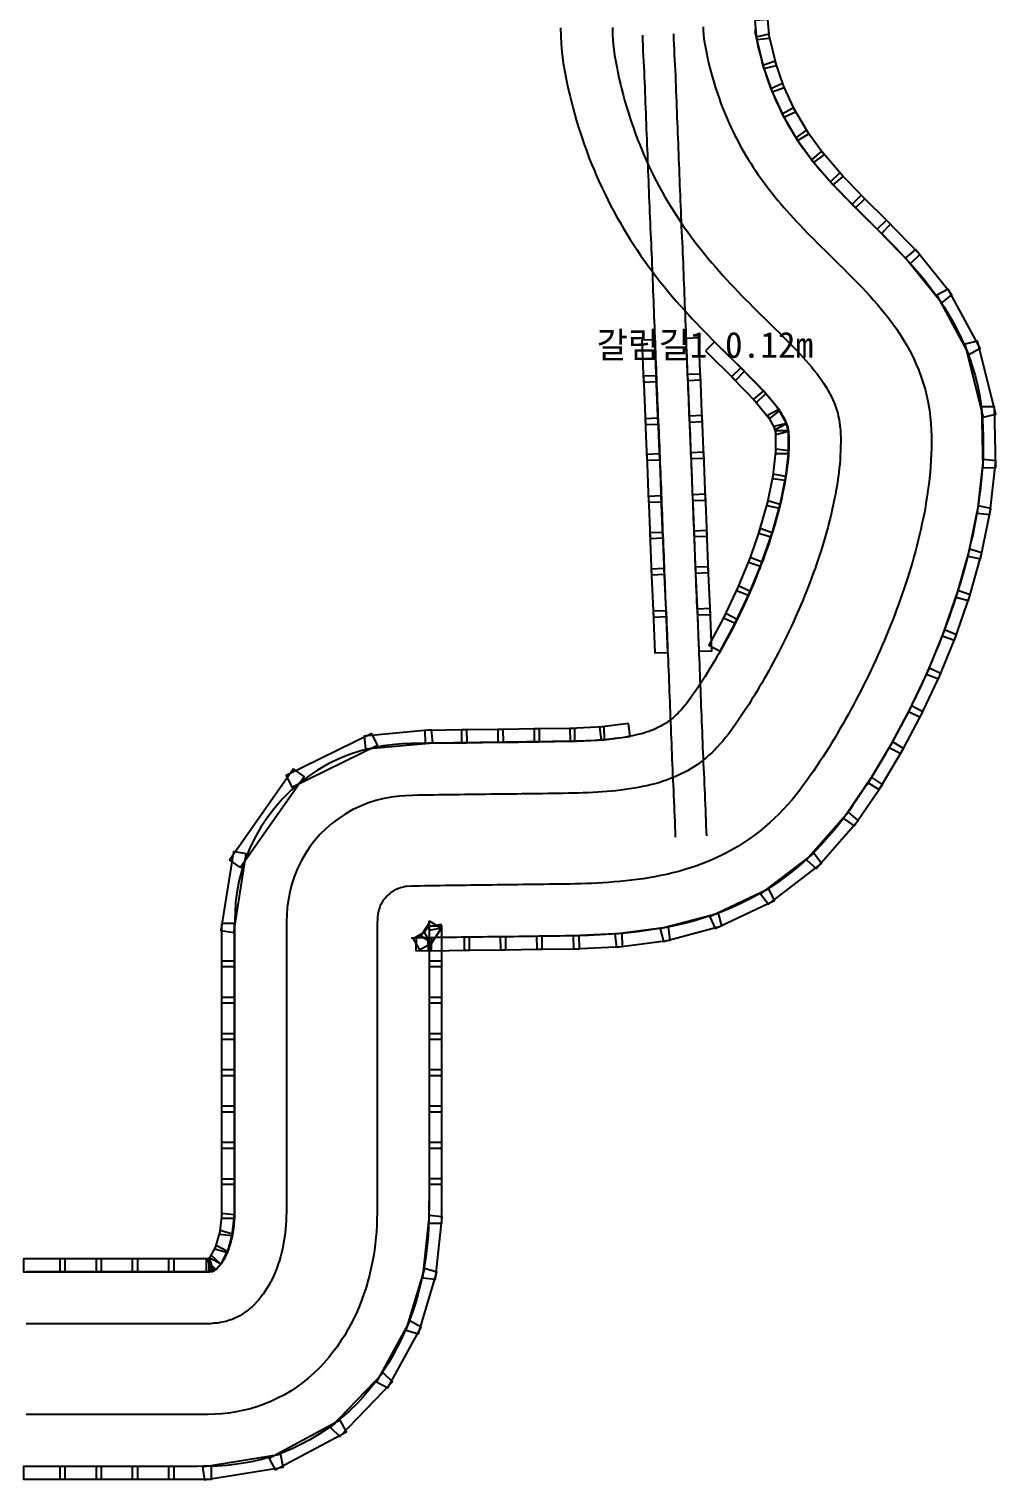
# Model space of a CAD drawing. Header units: metres. Extents: x 0 to 11.6, y 0 to 14.5.
# Drawn here: x 5.18 to 8.91, y 2.94 to 8.53 of the extents above; entities that cross this region are included whole.
import ezdxf

# ---------------------------------------------------------------- set-up
doc = ezdxf.new("R2010")
doc.units = ezdxf.units.M
for name, color, linetype in [('FORKS', 4, 'Continuous'), ('GRASS', 3, 'Continuous'), ('TRACK', 7, 'Continuous'), ('WALLS', 8, 'Continuous')]:
    doc.layers.add(name, color=color, linetype=linetype)

msp = doc.modelspace()

# ---------------------------------------------------------------- linework, layer by layer
at = {"layer": 'FORKS'}
for points in [[(7.543, 8.5081), (7.5438, 8.4881), (7.5446, 8.468), (7.5454, 8.4479), (7.5462, 8.4278), (7.547, 8.4071), (7.5482, 8.3865), (7.5494, 8.3667), (7.5504, 8.3472), (7.5512, 8.3274), (7.552, 8.3073), (7.5528, 8.2872), (7.5536, 8.2671), (7.5544, 8.2471), (7.5552, 8.227), (7.5559, 8.2069), (7.5567, 8.1868), (7.5575, 8.1667), (7.5583, 8.1466), (7.5591, 8.1266), (7.5599, 8.1065), (7.5607, 8.0863), (7.5615, 8.0663), (7.5623, 8.0462), (7.5631, 8.0261), (7.5639, 8.006), (7.5646, 7.986), (7.5654, 7.9659), (7.5662, 7.9458), (7.567, 7.9257), (7.5678, 7.9056), (7.5686, 7.8855), (7.5694, 7.8654), (7.5702, 7.8454), (7.571, 7.8253), (7.5718, 7.8052), (7.5726, 7.7851), (7.5734, 7.7649), (7.5743, 7.7442), (7.5755, 7.7237), (7.5766, 7.704), (7.5775, 7.6845), (7.5783, 7.6646), (7.5791, 7.6445), (7.5799, 7.6245), (7.5807, 7.6044), (7.5815, 7.5843), (7.5823, 7.5642), (7.5831, 7.5441), (7.5839, 7.524), (7.5847, 7.5039), (7.5854, 7.4839), (7.5862, 7.4638), (7.587, 7.4437), (7.5878, 7.4236), (7.5886, 7.4035), (7.5894, 7.3834), (7.5902, 7.3633), (7.591, 7.3433), (7.5918, 7.3232), (7.5926, 7.3031), (7.5934, 7.283), (7.5942, 7.2629), (7.5949, 7.2428), (7.5957, 7.2227), (7.5965, 7.2026), (7.5973, 7.1826), (7.5981, 7.1625), (7.5989, 7.1424), (7.5997, 7.1223), (7.6005, 7.1022), (7.6013, 7.0821), (7.6021, 7.062), (7.6029, 7.0415), (7.6041, 7.0208), (7.6052, 7.0008), (7.6063, 6.9813), (7.607, 6.9617), (7.6078, 6.9416), (7.6086, 6.9215), (7.6094, 6.9014), (7.6102, 6.8813), (7.611, 6.8612), (7.6118, 6.8412), (7.6126, 6.8211), (7.6134, 6.801), (7.6142, 6.7809), (7.615, 6.7608), (7.6157, 6.7407), (7.6165, 6.7206), (7.6174, 6.7005), (7.6182, 6.6804), (7.6189, 6.6604), (7.6197, 6.6403), (7.6205, 6.6202), (7.6213, 6.6001), (7.6221, 6.58), (7.6229, 6.5599), (7.6237, 6.5398), (7.6245, 6.5198), (7.6253, 6.4997), (7.6261, 6.4796), (7.6269, 6.4595), (7.6276, 6.4394), (7.6284, 6.4194), (7.6292, 6.3993), (7.63, 6.3792), (7.6308, 6.359), (7.6316, 6.3387), (7.6326, 6.3181), (7.6338, 6.2977), (7.635, 6.2782), (7.6358, 6.2587), (7.6366, 6.2386), (7.6374, 6.2185), (7.6382, 6.1984), (7.639, 6.1783), (7.6397, 6.1583), (7.6405, 6.1382), (7.6413, 6.1181), (7.6421, 6.098), (7.6429, 6.0779), (7.6437, 6.0578), (7.6445, 6.0377), (7.6453, 6.0177), (7.6461, 5.9976), (7.6469, 5.9775), (7.6477, 5.9574), (7.6485, 5.9373), (7.6492, 5.9172), (7.65, 5.8972), (7.6508, 5.8771), (7.6516, 5.857), (7.6524, 5.8369), (7.6532, 5.8168), (7.654, 5.7967), (7.6548, 5.7766), (7.6556, 5.7566), (7.6564, 5.7365), (7.6572, 5.7164), (7.658, 5.6963), (7.6588, 5.6758), (7.6599, 5.6552), (7.661, 5.635), (7.6622, 5.6155), (7.6629, 5.5959), (7.6637, 5.5758), (7.6645, 5.5558), (7.6653, 5.5357), (7.6661, 5.5156), (7.6669, 5.4954), (7.6677, 5.4754), (7.6685, 5.4553), (7.6693, 5.4352), (7.67, 5.4151)], [(7.663, 8.5129), (7.6637, 8.4928), (7.6645, 8.4727), (7.6653, 8.4526), (7.6661, 8.4326), (7.6669, 8.413), (7.668, 8.3935), (7.6692, 8.3732), (7.6703, 8.3525), (7.6711, 8.3321), (7.6719, 8.3121), (7.6727, 8.292), (7.6735, 8.2719), (7.6743, 8.2518), (7.6751, 8.2317), (7.6758, 8.2116), (7.6766, 8.1915), (7.6774, 8.1714), (7.6782, 8.1514), (7.679, 8.1313), (7.6798, 8.1112), (7.6806, 8.0911), (7.6814, 8.071), (7.6822, 8.0509), (7.683, 8.0308), (7.6838, 8.0108), (7.6845, 7.9907), (7.6853, 7.9706), (7.6861, 7.9505), (7.6869, 7.9305), (7.6877, 7.9104), (7.6885, 7.8902), (7.6893, 7.8701), (7.6901, 7.8501), (7.6909, 7.83), (7.6917, 7.8099), (7.6925, 7.7898), (7.6933, 7.7699), (7.6941, 7.7503), (7.6953, 7.7307), (7.6965, 7.7103), (7.6974, 7.6896), (7.6982, 7.6693), (7.699, 7.6493), (7.6998, 7.6292), (7.7006, 7.6091), (7.7014, 7.589), (7.7022, 7.569), (7.703, 7.5488), (7.7038, 7.5287), (7.7046, 7.5086), (7.7054, 7.4886), (7.7061, 7.4685), (7.7069, 7.4484), (7.7077, 7.4284), (7.7085, 7.4083), (7.7093, 7.3881), (7.7101, 7.368), (7.7109, 7.348), (7.7117, 7.3279), (7.7125, 7.3078), (7.7133, 7.2877), (7.7141, 7.2676), (7.7148, 7.2476), (7.7156, 7.2275), (7.7165, 7.2074), (7.7173, 7.1873), (7.718, 7.1672), (7.7188, 7.1471), (7.7196, 7.127), (7.7204, 7.1069), (7.7212, 7.0869), (7.722, 7.0668), (7.7228, 7.0472), (7.7239, 7.0277), (7.725, 7.0075), (7.7261, 6.9869), (7.727, 6.9664), (7.7277, 6.9463), (7.7285, 6.9262), (7.7293, 6.9062), (7.7301, 6.8861), (7.7309, 6.8659), (7.7317, 6.8459), (7.7325, 6.8258), (7.7333, 6.8057), (7.7341, 6.7856), (7.7349, 6.7655), (7.7357, 6.7454), (7.7365, 6.7254), (7.7373, 6.7053), (7.7381, 6.6852), (7.7388, 6.6651), (7.7396, 6.645), (7.7404, 6.6249), (7.7412, 6.6048), (7.742, 6.5848), (7.7428, 6.5647), (7.7436, 6.5446), (7.7444, 6.5245), (7.7452, 6.5044), (7.746, 6.4843), (7.7468, 6.4642), (7.7476, 6.4441), (7.7483, 6.4241), (7.7491, 6.404), (7.7499, 6.3839), (7.7507, 6.3638), (7.7515, 6.344), (7.7525, 6.3245), (7.7536, 6.3047), (7.7548, 6.2841), (7.7557, 6.2635), (7.7565, 6.2433), (7.7573, 6.2233), (7.7581, 6.2032), (7.7589, 6.1831), (7.7597, 6.163), (7.7604, 6.1429), (7.7612, 6.1228), (7.762, 6.1027), (7.7628, 6.0827), (7.7636, 6.0626), (7.7644, 6.0425), (7.7652, 6.0224), (7.766, 6.0023), (7.7668, 5.9822), (7.7676, 5.9621), (7.7684, 5.942), (7.7691, 5.922), (7.7699, 5.9019), (7.7707, 5.8818), (7.7715, 5.8617), (7.7723, 5.8417), (7.7731, 5.8215), (7.7739, 5.8014), (7.7747, 5.7814), (7.7755, 5.7613), (7.7763, 5.7412), (7.7771, 5.7211), (7.7779, 5.7011), (7.7787, 5.6813), (7.7797, 5.6618), (7.7808, 5.6419), (7.782, 5.6212), (7.7828, 5.6006), (7.7836, 5.5805), (7.7844, 5.5605), (7.7852, 5.5404), (7.786, 5.5203), (7.7868, 5.5002), (7.7876, 5.4801), (7.7884, 5.46), (7.7892, 5.4399), (7.79, 5.4199)]]:
    msp.add_lwpolyline(points, dxfattribs=at)
at = {"layer": 'GRASS'}
for points in [[(7.2278, 8.536), (7.2282, 8.5058), (7.23, 8.475), (7.2322, 8.4439), (7.2377, 8.4001), (7.244, 8.367), (7.2481, 8.3462), (7.2523, 8.3254), (7.2573, 8.3012), (7.2642, 8.2713), (7.2708, 8.2462), (7.2761, 8.2261), (7.2815, 8.206), (7.288, 8.1819), (7.297, 8.1518), (7.3054, 8.1267), (7.3121, 8.1067), (7.3189, 8.0867), (7.3271, 8.063), (7.3382, 8.0333), (7.3483, 8.0087), (7.3566, 7.9885), (7.3652, 7.9682), (7.3749, 7.9456), (7.3875, 7.9179), (7.3989, 7.8947), (7.4095, 7.8734), (7.4205, 7.852), (7.4314, 7.831), (7.4448, 7.8065), (7.457, 7.7853), (7.4702, 7.7624), (7.4843, 7.7396), (7.4961, 7.7207), (7.509, 7.7004), (7.5213, 7.6818), (7.5376, 7.6571), (7.5554, 7.6326), (7.5684, 7.6148), (7.5823, 7.5963), (7.5955, 7.579), (7.611, 7.5587), (7.6273, 7.5386), (7.6419, 7.5207), (7.6586, 7.5007), (7.674, 7.483), (7.6893, 7.4655), (7.705, 7.4481), (7.7196, 7.4318), (7.7357, 7.4144), (7.7508, 7.3983), (7.7672, 7.3808), (7.7842, 7.3635), (7.7989, 7.3485), (7.8141, 7.3332), (7.8288, 7.3184), (7.8437, 7.3036), (7.8587, 7.2888), (7.8733, 7.2743), (7.8883, 7.2596), (7.903, 7.2452), (7.9162, 7.2322), (7.9293, 7.2192), (7.9428, 7.2059), (7.9554, 7.1932), (7.9685, 7.1798), (7.9805, 7.1677), (7.9921, 7.1555), (8.0041, 7.1429), (8.0139, 7.1323), (8.0251, 7.1198), (8.0332, 7.1108), (8.0404, 7.1019), (8.05, 7.0903), (8.056, 7.0825), (8.0644, 7.071), (8.0699, 7.0637), (8.0743, 7.0566), (8.0814, 7.0456), (8.0844, 7.0406), (8.09, 7.03), (8.0925, 7.0259), (8.0937, 7.0226), (8.0983, 7.012), (8.0995, 7.0091), (8.1025, 6.9993), (8.1038, 6.9968), (8.1037, 6.9954), (8.1058, 6.986), (8.1058, 6.987), (8.1064, 6.979), (8.1074, 6.9709), (8.1075, 6.9636), (8.1081, 6.9489), (8.1082, 6.9391), (8.1079, 6.9249), (8.1078, 6.9119), (8.107, 6.8994), (8.1062, 6.8843), (8.1054, 6.8745), (8.1038, 6.8604), (8.1021, 6.8458), (8.1001, 6.8316), (8.0976, 6.8141), (8.0953, 6.7989), (8.0924, 6.7817), (8.0903, 6.769), (8.0877, 6.7569), (8.0841, 6.7396), (8.0807, 6.7242), (8.0767, 6.7071), (8.073, 6.6915), (8.0691, 6.6762), (8.0648, 6.6594), (8.0609, 6.6453), (8.0562, 6.629), (8.0518, 6.6137), (8.0471, 6.5988), (8.0415, 6.581), (8.0362, 6.5642), (8.0303, 6.5465), (8.0258, 6.5327), (8.021, 6.5194), (8.0147, 6.5019), (8.0085, 6.4852), (8.0019, 6.4676), (7.9962, 6.4526), (7.9903, 6.438), (7.9835, 6.421), (7.9771, 6.4055), (7.97, 6.3888), (7.963, 6.3722), (7.9559, 6.3558), (7.9489, 6.3397), (7.9429, 6.3264), (7.9357, 6.3111), (7.9279, 6.2947), (7.9201, 6.2785), (7.9121, 6.2621), (7.9049, 6.2475), (7.8968, 6.2315), (7.8892, 6.2166), (7.8815, 6.2021), (7.8726, 6.1854), (7.8641, 6.1696), (7.855, 6.153), (7.8476, 6.1394), (7.84, 6.1263), (7.8308, 6.1105), (7.8222, 6.0959), (7.8128, 6.0802), (7.8036, 6.0651), (7.7944, 6.0502), (7.7851, 6.0352), (7.7771, 6.0227), (7.7677, 6.0084), (7.7584, 5.9943), (7.749, 5.9805), (7.7392, 5.9663), (7.7311, 5.9547), (7.7212, 5.9413), (7.7154, 5.9331), (7.7094, 5.926), (7.7003, 5.9149), (7.6947, 5.9084), (7.6856, 5.8986), (7.6802, 5.8926), (7.675, 5.888), (7.6657, 5.8792), (7.6617, 5.8756), (7.6526, 5.8685), (7.6473, 5.864), (7.6425, 5.8609), (7.6321, 5.8538), (7.6276, 5.8509), (7.6175, 5.8453), (7.6115, 5.8415), (7.6059, 5.8391), (7.594, 5.8334), (7.5882, 5.8308), (7.5768, 5.8264), (7.5692, 5.8233), (7.5622, 5.8212), (7.5482, 5.8168), (7.5391, 5.8141), (7.5256, 5.8107), (7.5153, 5.808), (7.5055, 5.8062), (7.4901, 5.8031), (7.4786, 5.801), (7.4636, 5.7988), (7.4497, 5.7966), (7.4363, 5.7951), (7.4196, 5.7931), (7.406, 5.7917), (7.3898, 5.7904), (7.3744, 5.7891), (7.3593, 5.7883), (7.3411, 5.7872), (7.3245, 5.7864), (7.3065, 5.7857), (7.2896, 5.7851), (7.273, 5.7848), (7.2537, 5.7844), (7.2349, 5.784), (7.2155, 5.7838), (7.1955, 5.7835), (7.1755, 5.7832), (7.1557, 5.7829), (7.1361, 5.7827), (7.1163, 5.7824), (7.096, 5.7822), (7.0756, 5.7819), (7.0557, 5.7816), (7.0361, 5.7814), (7.0163, 5.7811), (6.9963, 5.7809), (6.9763, 5.7807), (6.9562, 5.7804), (6.9358, 5.7801), (6.9156, 5.7799), (6.8959, 5.7796), (6.8763, 5.7794), (6.8562, 5.7791), (6.8358, 5.7788), (6.8156, 5.7786), (6.796, 5.7783), (6.7763, 5.7781), (6.7562, 5.7778), (6.7358, 5.7775), (6.7156, 5.7773), (6.6956, 5.777), (6.6756, 5.7767), (6.65, 5.7763), (6.6165, 5.7748), (6.5887, 5.7725), (6.5426, 5.7675), (6.495, 5.7575), (6.4608, 5.7489), (6.4129, 5.7335), (6.3784, 5.7193), (6.3338, 5.6992), (6.2898, 5.6732), (6.2593, 5.6534), (6.2172, 5.6217), (6.1886, 5.5961), (6.1533, 5.5623), (6.1208, 5.5235), (6.0991, 5.4954), (6.0709, 5.4533), (6.0528, 5.4211), (6.0295, 5.3761), (6.011, 5.3274), (5.9997, 5.2935), (5.9869, 5.2442), (5.9805, 5.208), (5.9741, 5.1655), (5.9716, 5.1217), (5.9707, 5.0977), (5.9701, 5.071), (5.97, 5.0474), (5.97, 5.027), (5.97, 5.0067), (5.97, 4.9867), (5.97, 4.9667), (5.97, 4.9467), (5.97, 4.9267), (5.97, 4.9067), (5.97, 4.8867), (5.97, 4.8667), (5.97, 4.8467), (5.97, 4.8267), (5.97, 4.8067), (5.97, 4.7867), (5.97, 4.7667), (5.97, 4.7467), (5.97, 4.7267), (5.97, 4.7067), (5.97, 4.6867), (5.97, 4.6667), (5.97, 4.6467), (5.97, 4.6267), (5.97, 4.6067), (5.97, 4.5867), (5.97, 4.5667), (5.97, 4.5467), (5.97, 4.5267), (5.97, 4.5067), (5.97, 4.4867), (5.97, 4.4667), (5.97, 4.4467), (5.97, 4.4267), (5.97, 4.4067), (5.97, 4.3867), (5.97, 4.3667), (5.97, 4.3467), (5.97, 4.3267), (5.97, 4.3067), (5.97, 4.2867), (5.97, 4.2667), (5.97, 4.2467), (5.97, 4.2267), (5.97, 4.2067), (5.97, 4.1867), (5.97, 4.1667), (5.97, 4.1467), (5.97, 4.1268), (5.97, 4.1068), (5.97, 4.0868), (5.97, 4.0668), (5.97, 4.0468), (5.97, 4.0268), (5.97, 4.0068), (5.97, 3.9887), (5.9698, 3.9728), (5.9694, 3.955), (5.9694, 3.9451), (5.9685, 3.9357), (5.9674, 3.9216), (5.9666, 3.9133), (5.9646, 3.8997), (5.9634, 3.8904), (5.9615, 3.8817), (5.9589, 3.8684), (5.9573, 3.8617), (5.9538, 3.8492), (5.952, 3.8419), (5.9495, 3.8353), (5.945, 3.8225), (5.9425, 3.8159), (5.9373, 3.804), (5.9357, 3.7996), (5.9336, 3.7962), (5.928, 3.7856), (5.926, 3.7821), (5.9196, 3.7726), (5.9179, 3.7693), (5.9157, 3.767), (5.9092, 3.7586), (5.9083, 3.7576), (5.9012, 3.7504), (5.9024, 3.7508), (5.9034, 3.7524), (5.8966, 3.7466), (5.8982, 3.7477), (5.8911, 3.7434), (5.8927, 3.7437), (5.8944, 3.7452), (5.8868, 3.7413), (5.8895, 3.7424), (5.8819, 3.74), (5.8847, 3.7402), (5.8878, 3.7416), (5.8791, 3.7396), (5.8811, 3.7399), (5.8727, 3.7393), (5.867, 3.7386), (5.8617, 3.7388), (5.843, 3.7386), (5.8248, 3.7385), (5.8058, 3.7385), (5.7858, 3.7385), (5.7658, 3.7385), (5.7458, 3.7385), (5.7258, 3.7385), (5.7058, 3.7385), (5.6858, 3.7385), (5.6658, 3.7385), (5.6458, 3.7385), (5.6258, 3.7385), (5.6058, 3.7385), (5.5858, 3.7385), (5.5658, 3.7385), (5.5458, 3.7385), (5.5258, 3.7385), (5.5058, 3.7385), (5.4859, 3.7385), (5.4659, 3.7385), (5.4459, 3.7385), (5.4259, 3.7385), (5.4059, 3.7385), (5.3859, 3.7385), (5.3659, 3.7385), (5.3459, 3.7385), (5.3259, 3.7385), (5.3059, 3.7385), (5.2859, 3.7385), (5.2659, 3.7385), (5.2459, 3.7385), (5.2259, 3.7385), (5.2059, 3.7385), (5.1859, 3.7385), (5.1659, 3.7385)], [(7.9778, 8.5322), (7.9785, 8.5231), (7.9789, 8.5143), (7.9783, 8.5185), (7.9797, 8.5124), (7.9834, 8.4939), (7.9871, 8.4755), (7.9902, 8.4605), (7.9923, 8.4514), (7.9959, 8.4379), (8.0008, 8.4193), (8.0058, 8.4008), (8.0096, 8.3863), (8.0121, 8.378), (8.0164, 8.3652), (8.0224, 8.3473), (8.0285, 8.3295), (8.0333, 8.3154), (8.0362, 8.3076), (8.0414, 8.2952), (8.0483, 8.2785), (8.0553, 8.262), (8.0613, 8.2478), (8.0653, 8.2391), (8.0716, 8.2265), (8.0787, 8.2119), (8.0861, 8.1977), (8.0936, 8.1832), (8.0994, 8.1726), (8.1071, 8.1592), (8.1139, 8.1474), (8.1208, 8.1363), (8.1302, 8.1212), (8.1388, 8.1077), (8.1485, 8.0929), (8.1541, 8.0842), (8.1599, 8.0764), (8.1706, 8.062), (8.1807, 8.0485), (8.1917, 8.034), (8.2005, 8.0225), (8.2094, 8.0116), (8.2201, 7.9984), (8.229, 7.9877), (8.2399, 7.9753), (8.2509, 7.9626), (8.262, 7.9503), (8.2741, 7.9369), (8.2851, 7.9249), (8.2974, 7.9119), (8.3084, 7.9001), (8.3194, 7.8889), (8.3327, 7.8753), (8.3457, 7.8622), (8.3592, 7.8488), (8.3726, 7.8353), (8.3861, 7.822), (8.3999, 7.8083), (8.4134, 7.795), (8.4273, 7.7815), (8.4426, 7.7665), (8.458, 7.7512), (8.4729, 7.7364), (8.4885, 7.7207), (8.5033, 7.7056), (8.5194, 7.6892), (8.5354, 7.6725), (8.551, 7.6561), (8.5684, 7.6373), (8.5838, 7.6201), (8.6024, 7.5992), (8.6206, 7.5772), (8.6363, 7.5579), (8.6548, 7.5341), (8.6701, 7.5133), (8.6881, 7.4884), (8.7054, 7.4619), (8.7198, 7.4392), (8.7373, 7.4098), (8.7506, 7.3851), (8.767, 7.3539), (8.7819, 7.3207), (8.793, 7.2945), (8.8062, 7.2601), (8.8155, 7.2319), (8.8267, 7.1963), (8.8357, 7.1587), (8.8421, 7.1291), (8.8488, 7.0887), (8.8523, 7.0569), (8.8555, 7.0253), (8.857, 6.9926), (8.8579, 6.9673), (8.8582, 6.9372), (8.8578, 6.9114), (8.8573, 6.8844), (8.8558, 6.857), (8.8544, 6.8321), (8.8519, 6.8021), (8.849, 6.7764), (8.8462, 6.7513), (8.8426, 6.7259), (8.8394, 6.7038), (8.8357, 6.6795), (8.832, 6.6572), (8.8274, 6.6305), (8.8218, 6.6034), (8.8172, 6.5816), (8.812, 6.5579), (8.8069, 6.5361), (8.8014, 6.5128), (8.7954, 6.4893), (8.7898, 6.4674), (8.7831, 6.4429), (8.7767, 6.4208), (8.77, 6.3977), (8.7628, 6.3744), (8.7564, 6.3541), (8.7496, 6.3328), (8.7429, 6.3125), (8.7349, 6.2883), (8.7261, 6.2639), (8.7188, 6.2438), (8.7112, 6.223), (8.7037, 6.2031), (8.6952, 6.1808), (8.6862, 6.1582), (8.6781, 6.1381), (8.6693, 6.1167), (8.6608, 6.0966), (8.6522, 6.0763), (8.6434, 6.056), (8.6344, 6.0354), (8.6239, 6.0123), (8.6141, 5.9914), (8.6048, 5.9716), (8.5952, 5.9518), (8.5857, 5.9323), (8.5752, 5.9111), (8.5652, 5.8913), (8.5546, 5.8706), (8.5436, 5.8498), (8.5337, 5.8312), (8.5232, 5.8118), (8.5131, 5.7933), (8.5013, 5.7718), (8.4889, 5.7502), (8.478, 5.7315), (8.4663, 5.7117), (8.4551, 5.6931), (8.4436, 5.6739), (8.4317, 5.6548), (8.4199, 5.6358), (8.4064, 5.6147), (8.3938, 5.5955), (8.3811, 5.5763), (8.368, 5.557), (8.3551, 5.5383), (8.3402, 5.5172), (8.3264, 5.4983), (8.3087, 5.4743), (8.2893, 5.4504), (8.273, 5.4306), (8.2524, 5.4069), (8.2343, 5.3874), (8.2124, 5.3641), (8.1885, 5.3413), (8.1686, 5.3228), (8.1425, 5.3001), (8.1204, 5.2822), (8.0943, 5.2618), (8.0663, 5.2421), (8.0436, 5.2268), (8.0143, 5.2083), (7.9897, 5.1941), (7.961, 5.178), (7.9306, 5.163), (7.9063, 5.1515), (7.8756, 5.138), (7.8497, 5.1278), (7.8201, 5.1165), (7.789, 5.1063), (7.7648, 5.0987), (7.7355, 5.0903), (7.7103, 5.0838), (7.6818, 5.0767), (7.6524, 5.0707), (7.6286, 5.066), (7.6007, 5.061), (7.5762, 5.0573), (7.5505, 5.0534), (7.5242, 5.0502), (7.5012, 5.0476), (7.4749, 5.0449), (7.4513, 5.0429), (7.4269, 5.0409), (7.4021, 5.0395), (7.3803, 5.0383), (7.3569, 5.0371), (7.335, 5.0363), (7.3119, 5.0354), (7.2885, 5.0349), (7.2678, 5.0345), (7.2467, 5.0341), (7.226, 5.0338), (7.206, 5.0336), (7.186, 5.0333), (7.1659, 5.033), (7.1455, 5.0327), (7.1253, 5.0325), (7.1057, 5.0322), (7.086, 5.032), (7.0659, 5.0317), (7.0455, 5.0314), (7.0253, 5.0312), (7.0053, 5.0309), (6.9853, 5.0307), (6.9655, 5.0305), (6.9459, 5.0302), (6.9261, 5.0299), (6.9057, 5.0297), (6.8854, 5.0294), (6.8655, 5.0292), (6.8459, 5.0289), (6.8261, 5.0286), (6.8058, 5.0284), (6.7854, 5.0281), (6.7655, 5.0279), (6.7459, 5.0276), (6.7261, 5.0273), (6.7061, 5.0271), (6.6861, 5.0268), (6.6718, 5.0266), (6.6654, 5.0264), (6.6533, 5.0252), (6.6595, 5.0267), (6.6682, 5.0278), (6.6636, 5.0269), (6.6735, 5.0302), (6.6711, 5.0288), (6.6789, 5.0333), (6.689, 5.0382), (6.6858, 5.0365), (6.6959, 5.0443), (6.6951, 5.043), (6.7008, 5.0497), (6.7083, 5.0573), (6.7054, 5.0539), (6.7113, 5.063), (6.7102, 5.0601), (6.7142, 5.0701), (6.7194, 5.0811), (6.7178, 5.0771), (6.7205, 5.0879), (6.7203, 5.0847), (6.7201, 5.0877), (6.721, 5.0915), (6.7203, 5.0755), (6.7201, 5.0623), (6.72, 5.0459), (6.72, 5.0263), (6.72, 5.0066), (6.72, 4.9867), (6.72, 4.9667), (6.72, 4.9467), (6.72, 4.9267), (6.72, 4.9067), (6.72, 4.8867), (6.72, 4.8667), (6.72, 4.8467), (6.72, 4.8267), (6.72, 4.8067), (6.72, 4.7867), (6.72, 4.7667), (6.72, 4.7467), (6.72, 4.7267), (6.72, 4.7067), (6.72, 4.6867), (6.72, 4.6667), (6.72, 4.6467), (6.72, 4.6267), (6.72, 4.6067), (6.72, 4.5867), (6.72, 4.5667), (6.72, 4.5467), (6.72, 4.5267), (6.72, 4.5067), (6.72, 4.4867), (6.72, 4.4667), (6.72, 4.4467), (6.72, 4.4267), (6.72, 4.4067), (6.72, 4.3867), (6.72, 4.3667), (6.72, 4.3467), (6.72, 4.3267), (6.72, 4.3067), (6.72, 4.2867), (6.72, 4.2667), (6.72, 4.2467), (6.72, 4.2267), (6.72, 4.2067), (6.72, 4.1867), (6.72, 4.1667), (6.72, 4.1467), (6.72, 4.1268), (6.72, 4.1068), (6.72, 4.0868), (6.72, 4.0668), (6.72, 4.0468), (6.72, 4.0268), (6.72, 4.0068), (6.72, 3.9849), (6.7197, 3.9607), (6.7193, 3.9385), (6.7185, 3.9084), (6.7163, 3.878), (6.7142, 3.8522), (6.7108, 3.8207), (6.7072, 3.7947), (6.7028, 3.7644), (6.6968, 3.734), (6.6915, 3.708), (6.6839, 3.6758), (6.6768, 3.6497), (6.668, 3.6185), (6.6573, 3.5874), (6.6485, 3.5624), (6.6366, 3.5317), (6.626, 3.5069), (6.6117, 3.4746), (6.5951, 3.4428), (6.5818, 3.4181), (6.5635, 3.3871), (6.548, 3.3632), (6.5279, 3.333), (6.5055, 3.3037), (6.4872, 3.2807), (6.4619, 3.2516), (6.4412, 3.2299), (6.4123, 3.2008), (6.3805, 3.1737), (6.3564, 3.1541), (6.3225, 3.1293), (6.296, 3.1121), (6.2608, 3.0902), (6.2232, 3.0711), (6.1948, 3.0575), (6.1552, 3.0411), (6.1249, 3.0305), (6.0844, 3.0173), (6.0422, 3.0077), (6.0117, 3.0015), (5.9701, 2.9952), (5.9387, 2.9923), (5.9046, 2.9895), (5.8699, 2.9888), (5.8487, 2.9886), (5.8268, 2.9885), (5.8058, 2.9885), (5.7858, 2.9885), (5.7658, 2.9885), (5.7458, 2.9885), (5.7258, 2.9885), (5.7058, 2.9885), (5.6858, 2.9885), (5.6658, 2.9885), (5.6458, 2.9885), (5.6258, 2.9885), (5.6058, 2.9885), (5.5858, 2.9885), (5.5658, 2.9885), (5.5458, 2.9885), (5.5258, 2.9885), (5.5058, 2.9885), (5.4859, 2.9885), (5.4659, 2.9885), (5.4459, 2.9885), (5.4259, 2.9885), (5.4059, 2.9885), (5.3859, 2.9885), (5.3659, 2.9885), (5.3459, 2.9885), (5.3259, 2.9885), (5.3059, 2.9885), (5.2859, 2.9885), (5.2659, 2.9885), (5.2459, 2.9885), (5.2259, 2.9885), (5.2059, 2.9885), (5.1859, 2.9885), (5.1659, 2.9885)]]:
    msp.add_lwpolyline(points, dxfattribs=at)
at = {"layer": 'TRACK'}
for points in [[(7.7778, 8.5404), (7.7779, 8.5252), (7.7789, 8.5103), (7.7798, 8.4955), (7.7808, 8.4869), (7.7835, 8.4736), (7.7873, 8.4545), (7.7912, 8.4355), (7.7947, 8.418), (7.7981, 8.4034), (7.8025, 8.3868), (7.8075, 8.3678), (7.8126, 8.3489), (7.8172, 8.3318), (7.8214, 8.3177), (7.8268, 8.3016), (7.833, 8.2832), (7.8393, 8.2648), (7.845, 8.2481), (7.8501, 8.2344), (7.8566, 8.2188), (7.8639, 8.2012), (7.8713, 8.1836), (7.8783, 8.1672), (7.8846, 8.1534), (7.8922, 8.138), (7.9003, 8.1216), (7.9086, 8.1055), (7.917, 8.0893), (7.9248, 8.075), (7.9338, 8.0595), (7.9422, 8.0447), (7.9511, 8.0305), (7.9611, 8.0144), (7.9709, 7.9991), (7.9812, 7.9833), (7.9897, 7.9703), (7.9987, 7.9581), (8.01, 7.9427), (8.0211, 7.9279), (8.0327, 7.9127), (8.0433, 7.8988), (8.0542, 7.8854), (8.0659, 7.871), (8.0769, 7.8579), (8.089, 7.844), (8.1011, 7.83), (8.1134, 7.8164), (8.1262, 7.8022), (8.1386, 7.7887), (8.1516, 7.7749), (8.1641, 7.7616), (8.1767, 7.7488), (8.1904, 7.7349), (8.2039, 7.7212), (8.2178, 7.7073), (8.2316, 7.6935), (8.2454, 7.6798), (8.2595, 7.6659), (8.2734, 7.6522), (8.2875, 7.6384), (8.3023, 7.624), (8.317, 7.6094), (8.3315, 7.5949), (8.3463, 7.5801), (8.3607, 7.5654), (8.3757, 7.5502), (8.3905, 7.5346), (8.4052, 7.5192), (8.4205, 7.5026), (8.4348, 7.4867), (8.4506, 7.469), (8.4659, 7.4505), (8.48, 7.4332), (8.4951, 7.4137), (8.5086, 7.3954), (8.5233, 7.3751), (8.5371, 7.3538), (8.5496, 7.3342), (8.5632, 7.3113), (8.5745, 7.2904), (8.5872, 7.2665), (8.5984, 7.2412), (8.6078, 7.2192), (8.6178, 7.1932), (8.6254, 7.1699), (8.6339, 7.1431), (8.6405, 7.1152), (8.6457, 7.0909), (8.6507, 7.0616), (8.6534, 7.0362), (8.656, 7.0108), (8.6571, 6.9849), (8.6579, 6.9624), (8.6582, 6.9377), (8.6579, 6.915), (8.6574, 6.8917), (8.6561, 6.8683), (8.6548, 6.846), (8.6528, 6.8214), (8.6503, 6.7988), (8.6478, 6.7765), (8.6446, 6.7541), (8.6416, 6.7332), (8.6383, 6.7113), (8.6347, 6.6904), (8.6308, 6.6674), (8.6261, 6.6444), (8.6217, 6.6237), (8.617, 6.6023), (8.6122, 6.5817), (8.6072, 6.5604), (8.6017, 6.5391), (8.5964, 6.5186), (8.5905, 6.4969), (8.5846, 6.4763), (8.5785, 6.4553), (8.5719, 6.4342), (8.5658, 6.4146), (8.5593, 6.3945), (8.5529, 6.3749), (8.5458, 6.3534), (8.5381, 6.332), (8.5311, 6.3126), (8.5238, 6.2929), (8.5165, 6.2737), (8.5088, 6.2532), (8.5006, 6.2328), (8.4929, 6.2136), (8.4847, 6.1937), (8.4766, 6.1745), (8.4684, 6.1552), (8.46, 6.136), (8.4516, 6.1166), (8.4423, 6.0961), (8.4332, 6.0767), (8.4243, 6.0578), (8.4152, 6.0389), (8.4061, 6.0202), (8.3965, 6.0008), (8.3869, 5.9821), (8.3772, 5.9629), (8.367, 5.9438), (8.3574, 5.9257), (8.3475, 5.9072), (8.3376, 5.8892), (8.327, 5.8698), (8.3159, 5.8505), (8.3054, 5.8326), (8.2945, 5.8141), (8.2838, 5.7963), (8.2729, 5.7783), (8.2618, 5.7603), (8.2506, 5.7423), (8.2386, 5.7235), (8.2268, 5.7056), (8.215, 5.6877), (8.2029, 5.67), (8.1909, 5.6524), (8.1778, 5.6338), (8.165, 5.6164), (8.1505, 5.5966), (8.1347, 5.5772), (8.1203, 5.5597), (8.1037, 5.5406), (8.088, 5.5237), (8.0705, 5.5051), (8.0516, 5.4871), (8.0345, 5.4712), (8.0143, 5.4535), (7.9956, 5.4386), (7.9751, 5.4224), (7.9533, 5.4072), (7.9339, 5.394), (7.9112, 5.3797), (7.8904, 5.3677), (7.8678, 5.3549), (7.844, 5.3433), (7.8231, 5.3333), (7.7989, 5.3228), (7.7769, 5.3141), (7.7532, 5.3049), (7.7285, 5.297), (7.707, 5.2902), (7.6831, 5.2833), (7.661, 5.2777), (7.6374, 5.2717), (7.6132, 5.2668), (7.5916, 5.2625), (7.5681, 5.2584), (7.5461, 5.255), (7.5236, 5.2516), (7.5008, 5.2489), (7.4794, 5.2464), (7.4566, 5.244), (7.4349, 5.2423), (7.4129, 5.2405), (7.3906, 5.2392), (7.3698, 5.238), (7.3483, 5.2369), (7.3274, 5.2361), (7.306, 5.2353), (7.2844, 5.2349), (7.2641, 5.2345), (7.2435, 5.2341), (7.2232, 5.2338), (7.2032, 5.2335), (7.1832, 5.2333), (7.1632, 5.233), (7.143, 5.2327), (7.1229, 5.2325), (7.1031, 5.2322), (7.0832, 5.232), (7.0632, 5.2317), (7.043, 5.2314), (7.0229, 5.2312), (7.0029, 5.2309), (6.9829, 5.2307), (6.963, 5.2305), (6.9432, 5.2302), (6.9233, 5.2299), (6.9031, 5.2296), (6.883, 5.2294), (6.863, 5.2292), (6.8432, 5.2289), (6.8233, 5.2286), (6.8032, 5.2283), (6.783, 5.2281), (6.763, 5.2279), (6.7432, 5.2276), (6.7233, 5.2273), (6.7033, 5.227), (6.6833, 5.2268), (6.666, 5.2265), (6.6523, 5.2259), (6.6361, 5.2245), (6.6284, 5.2243), (6.622, 5.2224), (6.6095, 5.2194), (6.604, 5.2178), (6.5931, 5.2129), (6.5869, 5.2109), (6.5825, 5.2075), (6.572, 5.201), (6.5683, 5.1983), (6.56, 5.1905), (6.5548, 5.1864), (6.5517, 5.1816), (6.5437, 5.1717), (6.5405, 5.1671), (6.5349, 5.1564), (6.5316, 5.1517), (6.5305, 5.1468), (6.5263, 5.1348), (6.5249, 5.1296), (6.523, 5.1176), (6.5212, 5.1085), (6.5211, 5.0996), (6.5204, 5.0815), (6.5201, 5.0646), (6.52, 5.0463), (6.52, 5.0265), (6.52, 5.0066), (6.52, 4.9867), (6.52, 4.9667), (6.52, 4.9467), (6.52, 4.9267), (6.52, 4.9067), (6.52, 4.8867), (6.52, 4.8667), (6.52, 4.8467), (6.52, 4.8267), (6.52, 4.8067), (6.52, 4.7867), (6.52, 4.7667), (6.52, 4.7467), (6.52, 4.7267), (6.52, 4.7067), (6.52, 4.6867), (6.52, 4.6667), (6.52, 4.6467), (6.52, 4.6267), (6.52, 4.6067), (6.52, 4.5867), (6.52, 4.5667), (6.52, 4.5467), (6.52, 4.5267), (6.52, 4.5067), (6.52, 4.4867), (6.52, 4.4667), (6.52, 4.4467), (6.52, 4.4267), (6.52, 4.4067), (6.52, 4.3867), (6.52, 4.3667), (6.52, 4.3467), (6.52, 4.3267), (6.52, 4.3067), (6.52, 4.2867), (6.52, 4.2667), (6.52, 4.2467), (6.52, 4.2267), (6.52, 4.2067), (6.52, 4.1867), (6.52, 4.1667), (6.52, 4.1467), (6.52, 4.1268), (6.52, 4.1068), (6.52, 4.0868), (6.52, 4.0668), (6.52, 4.0468), (6.52, 4.0268), (6.52, 4.0068), (6.52, 3.9859), (6.5198, 3.964), (6.5193, 3.9429), (6.5187, 3.9182), (6.5169, 3.8934), (6.5151, 3.8707), (6.5124, 3.8454), (6.5092, 3.8227), (6.5056, 3.798), (6.5008, 3.7734), (6.4962, 3.7508), (6.4902, 3.7254), (6.484, 3.7029), (6.4771, 3.6781), (6.4686, 3.6535), (6.4609, 3.6318), (6.4515, 3.6075), (6.4423, 3.5862), (6.4314, 3.5613), (6.4187, 3.537), (6.4074, 3.5161), (6.3935, 3.4925), (6.3804, 3.4723), (6.3652, 3.4493), (6.3482, 3.4273), (6.3331, 3.4082), (6.3143, 3.3865), (6.2972, 3.3687), (6.2763, 3.3474), (6.2533, 3.328), (6.2338, 3.3121), (6.2094, 3.2942), (6.188, 3.2804), (6.1626, 3.2645), (6.1355, 3.2509), (6.1126, 3.2398), (6.0843, 3.2281), (6.0601, 3.2197), (6.0311, 3.2101), (6.001, 3.2034), (5.9763, 3.1983), (5.9464, 3.1938), (5.9211, 3.1915), (5.8946, 3.1893), (5.8677, 3.1888), (5.8471, 3.1886), (5.8263, 3.1885), (5.8058, 3.1885), (5.7858, 3.1885), (5.7658, 3.1885), (5.7458, 3.1885), (5.7258, 3.1885), (5.7058, 3.1885), (5.6858, 3.1885), (5.6658, 3.1885), (5.6458, 3.1885), (5.6258, 3.1885), (5.6058, 3.1885), (5.5858, 3.1885), (5.5658, 3.1885), (5.5458, 3.1885), (5.5258, 3.1885), (5.5058, 3.1885), (5.4859, 3.1885), (5.4659, 3.1885), (5.4459, 3.1885), (5.4259, 3.1885), (5.4059, 3.1885), (5.3859, 3.1885), (5.3659, 3.1885), (5.3459, 3.1885), (5.3259, 3.1885), (5.3059, 3.1885), (5.2859, 3.1885), (5.2659, 3.1885), (5.2459, 3.1885), (5.2259, 3.1885), (5.2059, 3.1885), (5.1859, 3.1885), (5.1659, 3.1885)], [(7.4278, 8.5376), (7.4281, 8.5129), (7.4296, 8.4878), (7.4313, 8.4627), (7.4352, 8.4317), (7.4402, 8.4058), (7.4442, 8.3856), (7.4483, 8.3654), (7.4527, 8.3437), (7.4583, 8.3194), (7.4642, 8.2973), (7.4694, 8.2776), (7.4746, 8.258), (7.4805, 8.2364), (7.4877, 8.2122), (7.495, 8.1903), (7.5015, 8.1709), (7.5082, 8.1514), (7.5154, 8.1303), (7.5243, 8.1065), (7.5331, 8.0851), (7.5411, 8.0658), (7.5493, 8.0465), (7.558, 8.0262), (7.5683, 8.0036), (7.5783, 7.9831), (7.5879, 7.9636), (7.598, 7.9442), (7.608, 7.925), (7.6193, 7.9042), (7.6303, 7.885), (7.6418, 7.8651), (7.6541, 7.8453), (7.6652, 7.8275), (7.677, 7.8091), (7.6885, 7.7914), (7.702, 7.771), (7.7166, 7.7509), (7.729, 7.7341), (7.7419, 7.7169), (7.7545, 7.7003), (7.7682, 7.6824), (7.7825, 7.6647), (7.7961, 7.6481), (7.8107, 7.6306), (7.8249, 7.6143), (7.839, 7.5981), (7.8535, 7.582), (7.8675, 7.5665), (7.8822, 7.5505), (7.8966, 7.5352), (7.9115, 7.5193), (7.9269, 7.5036), (7.9412, 7.489), (7.9558, 7.4743), (7.9703, 7.4598), (7.9847, 7.4454), (7.9993, 7.431), (8.0137, 7.4167), (8.0283, 7.4024), (8.0428, 7.3882), (8.0566, 7.3747), (8.0703, 7.3611), (8.0841, 7.3473), (8.0975, 7.3339), (8.1112, 7.32), (8.1242, 7.3068), (8.137, 7.2933), (8.1499, 7.2797), (8.1617, 7.267), (8.1741, 7.2532), (8.185, 7.241), (8.1951, 7.2287), (8.2063, 7.215), (8.2157, 7.2029), (8.2259, 7.189), (8.2348, 7.1769), (8.2426, 7.1646), (8.2517, 7.1505), (8.2585, 7.139), (8.2662, 7.1247), (8.2724, 7.1134), (8.2772, 7.1021), (8.2836, 7.0873), (8.2879, 7.076), (8.2927, 7.0613), (8.2966, 7.05), (8.2989, 7.039), (8.3022, 7.0242), (8.3039, 7.0142), (8.3053, 6.9998), (8.3069, 6.9854), (8.3074, 6.9714), (8.308, 6.9538), (8.3082, 6.9386), (8.3079, 6.9213), (8.3076, 6.9045), (8.3067, 6.8881), (8.3057, 6.8704), (8.3045, 6.8552), (8.3025, 6.838), (8.3006, 6.8206), (8.2981, 6.8034), (8.2954, 6.7847), (8.2927, 6.767), (8.2896, 6.7485), (8.2869, 6.7321), (8.2835, 6.716), (8.2796, 6.6975), (8.2757, 6.6799), (8.2714, 6.6615), (8.2673, 6.6438), (8.2628, 6.6264), (8.2581, 6.6082), (8.2535, 6.5913), (8.2484, 6.5735), (8.2433, 6.5561), (8.238, 6.5389), (8.2322, 6.5205), (8.2264, 6.5025), (8.2204, 6.4841), (8.2149, 6.4675), (8.2091, 6.4513), (8.2024, 6.4331), (8.1959, 6.4153), (8.189, 6.3971), (8.1826, 6.3801), (8.1759, 6.3634), (8.1687, 6.3456), (8.1617, 6.3285), (8.1542, 6.3108), (8.1468, 6.2933), (8.1392, 6.2759), (8.1317, 6.2586), (8.1245, 6.2426), (8.1166, 6.2259), (8.1084, 6.2086), (8.1001, 6.1914), (8.0918, 6.1741), (8.0837, 6.1577), (8.075, 6.1408), (8.0666, 6.1243), (8.058, 6.1081), (8.0489, 6.0909), (8.0398, 6.0742), (8.0305, 6.0571), (8.0219, 6.0414), (8.0131, 6.026), (8.0034, 6.0094), (7.9939, 5.9934), (7.984, 5.977), (7.9743, 5.9608), (7.9644, 5.9448), (7.9544, 5.9287), (7.9449, 5.9139), (7.9347, 5.8983), (7.9244, 5.8828), (7.914, 5.8676), (7.9035, 5.8521), (7.8935, 5.838), (7.8826, 5.8232), (7.8736, 5.8107), (7.8641, 5.7991), (7.853, 5.7857), (7.8434, 5.7747), (7.8319, 5.7623), (7.8221, 5.7517), (7.8119, 5.7422), (7.7998, 5.7308), (7.7899, 5.7221), (7.7773, 5.7122), (7.7665, 5.7034), (7.7555, 5.6959), (7.7418, 5.6866), (7.7307, 5.6795), (7.7168, 5.6716), (7.7047, 5.6646), (7.6925, 5.6588), (7.6773, 5.6516), (7.6648, 5.6461), (7.6496, 5.6401), (7.6361, 5.6348), (7.6227, 5.6306), (7.606, 5.6253), (7.5915, 5.6211), (7.5748, 5.6169), (7.5597, 5.613), (7.5447, 5.61), (7.527, 5.6065), (7.5112, 5.6037), (7.4936, 5.601), (7.4766, 5.5984), (7.4597, 5.5965), (7.4413, 5.5943), (7.4244, 5.5926), (7.4062, 5.5911), (7.3884, 5.5896), (7.3707, 5.5886), (7.3516, 5.5875), (7.3332, 5.5866), (7.3141, 5.5859), (7.2956, 5.5852), (7.2771, 5.5848), (7.2575, 5.5844), (7.238, 5.5841), (7.2183, 5.5838), (7.1983, 5.5835), (7.1783, 5.5832), (7.1584, 5.5829), (7.1386, 5.5827), (7.1187, 5.5824), (7.0985, 5.5822), (7.0784, 5.5819), (7.0584, 5.5816), (7.0386, 5.5814), (7.0187, 5.5811), (6.9987, 5.5809), (6.9787, 5.5807), (6.9587, 5.5804), (6.9385, 5.5802), (6.9184, 5.5799), (6.8986, 5.5796), (6.8787, 5.5794), (6.8587, 5.5791), (6.8385, 5.5789), (6.8184, 5.5786), (6.7986, 5.5783), (6.7788, 5.5781), (6.7587, 5.5778), (6.7385, 5.5776), (6.7184, 5.5773), (6.6984, 5.577), (6.6784, 5.5767), (6.6558, 5.5764), (6.6295, 5.5752), (6.6059, 5.5732), (6.5738, 5.57), (6.5412, 5.5629), (6.5149, 5.5564), (6.4824, 5.5459), (6.4565, 5.5352), (6.4258, 5.5216), (6.3963, 5.5039), (6.373, 5.4889), (6.3449, 5.4677), (6.3236, 5.4486), (6.2993, 5.4256), (6.2775, 5.3992), (6.2608, 5.3777), (6.2417, 5.3492), (6.2281, 5.3249), (6.2121, 5.2945), (6.1999, 5.2617), (6.1912, 5.2358), (6.1825, 5.2025), (6.1778, 5.1751), (6.1731, 5.1447), (6.1714, 5.1137), (6.1706, 5.0918), (6.1701, 5.0687), (6.17, 5.047), (6.17, 5.0268), (6.17, 5.0067), (6.17, 4.9867), (6.17, 4.9667), (6.17, 4.9467), (6.17, 4.9267), (6.17, 4.9067), (6.17, 4.8867), (6.17, 4.8667), (6.17, 4.8467), (6.17, 4.8267), (6.17, 4.8067), (6.17, 4.7867), (6.17, 4.7667), (6.17, 4.7467), (6.17, 4.7267), (6.17, 4.7067), (6.17, 4.6867), (6.17, 4.6667), (6.17, 4.6467), (6.17, 4.6267), (6.17, 4.6067), (6.17, 4.5867), (6.17, 4.5667), (6.17, 4.5467), (6.17, 4.5267), (6.17, 4.5067), (6.17, 4.4867), (6.17, 4.4667), (6.17, 4.4467), (6.17, 4.4267), (6.17, 4.4067), (6.17, 4.3867), (6.17, 4.3667), (6.17, 4.3467), (6.17, 4.3267), (6.17, 4.3067), (6.17, 4.2867), (6.17, 4.2667), (6.17, 4.2467), (6.17, 4.2267), (6.17, 4.2067), (6.17, 4.1867), (6.17, 4.1667), (6.17, 4.1467), (6.17, 4.1268), (6.17, 4.1068), (6.17, 4.0868), (6.17, 4.0668), (6.17, 4.0468), (6.17, 4.0268), (6.17, 4.0068), (6.17, 3.9877), (6.1698, 3.9696), (6.1694, 3.9506), (6.1691, 3.9354), (6.1679, 3.9203), (6.1666, 3.9031), (6.165, 3.8886), (6.1626, 3.8717), (6.1606, 3.8568), (6.1576, 3.8423), (6.1543, 3.8256), (6.1511, 3.8121), (6.1466, 3.796), (6.1429, 3.7823), (6.1382, 3.7692), (6.1326, 3.7532), (6.1276, 3.7402), (6.1209, 3.7248), (6.116, 3.7129), (6.11, 3.7019), (6.1023, 3.6876), (6.096, 3.6768), (6.0872, 3.6634), (6.0806, 3.6529), (6.073, 3.6435), (6.0633, 3.6312), (6.0559, 3.6226), (6.0452, 3.6116), (6.0384, 3.6041), (6.0306, 3.5981), (6.0192, 3.5886), (6.0114, 3.5828), (5.9991, 3.575), (5.9908, 3.5694), (5.982, 3.5654), (5.9689, 3.559), (5.9604, 3.5554), (5.9467, 3.5508), (5.9379, 3.5475), (5.9289, 3.5459), (5.9144, 3.5428), (5.9049, 3.5413), (5.8903, 3.5401), (5.877, 3.5388), (5.8639, 3.5388), (5.8445, 3.5386), (5.8254, 3.5385), (5.8058, 3.5385), (5.7858, 3.5385), (5.7658, 3.5385), (5.7458, 3.5385), (5.7258, 3.5385), (5.7058, 3.5385), (5.6858, 3.5385), (5.6658, 3.5385), (5.6458, 3.5385), (5.6258, 3.5385), (5.6058, 3.5385), (5.5858, 3.5385), (5.5658, 3.5385), (5.5458, 3.5385), (5.5258, 3.5385), (5.5058, 3.5385), (5.4859, 3.5385), (5.4659, 3.5385), (5.4459, 3.5385), (5.4259, 3.5385), (5.4059, 3.5385), (5.3859, 3.5385), (5.3659, 3.5385), (5.3459, 3.5385), (5.3259, 3.5385), (5.3059, 3.5385), (5.2859, 3.5385), (5.2659, 3.5385), (5.2459, 3.5385), (5.2259, 3.5385), (5.2059, 3.5385), (5.1859, 3.5385), (5.1659, 3.5385)]]:
    msp.add_lwpolyline(points, dxfattribs=at)
at = {"layer": 'WALLS'}
for points in [[(7.9774, 8.5644), (7.9834, 8.492), (8.0332, 8.4962), (8.0272, 8.5686), (7.9774, 8.5644)], [(7.9817, 8.5008), (8.0113, 8.3792), (8.0599, 8.3911), (8.0303, 8.5127), (7.9817, 8.5008)], [(8.0078, 8.3915), (8.0432, 8.2899), (8.0904, 8.3064), (8.055, 8.4079), (8.0078, 8.3915)], [(8.0385, 8.3015), (8.0888, 8.1916), (8.1343, 8.2125), (8.0839, 8.3224), (8.0385, 8.3015)], [(8.0829, 8.2032), (8.1421, 8.1021), (8.1852, 8.1274), (8.126, 8.2285), (8.0829, 8.2032)], [(8.135, 8.1129), (8.2044, 8.017), (8.2449, 8.0463), (8.1755, 8.1422), (8.135, 8.1129)], [(8.1957, 8.0279), (8.2791, 7.9311), (8.317, 7.9637), (8.2337, 8.0605), (8.1957, 8.0279)], [(8.2683, 7.9429), (8.3652, 7.8425), (8.4012, 7.8773), (8.3043, 7.9776), (8.2683, 7.9429)], [(8.3519, 7.8559), (8.4654, 7.7439), (8.5005, 7.7795), (8.387, 7.8915), (8.3519, 7.8559)], [(8.4493, 7.7602), (8.5772, 7.6281), (8.6131, 7.6629), (8.4852, 7.795), (8.4493, 7.7602)], [(8.5582, 7.6499), (8.6984, 7.4755), (8.7373, 7.5068), (8.5972, 7.6812), (8.5582, 7.6499)], [(8.6787, 7.5055), (8.8023, 7.2772), (8.8462, 7.301), (8.7226, 7.5293), (8.6787, 7.5055)], [(7.5414, 7.3318), (7.5478, 7.17), (7.5978, 7.172), (7.5914, 7.3337), (7.5414, 7.3318)], [(7.7113, 7.3384), (7.7177, 7.1767), (7.7676, 7.1787), (7.7612, 7.3404), (7.7113, 7.3384)], [(7.7861, 7.2904), (7.9017, 7.1763), (7.9368, 7.2119), (7.8212, 7.326), (7.7861, 7.2904)], [(8.7874, 7.3162), (8.8575, 7.0351), (8.906, 7.0472), (8.8359, 7.3283), (8.7874, 7.3162)], [(7.8875, 7.1905), (7.9838, 7.0916), (8.0196, 7.1264), (7.9233, 7.2254), (7.8875, 7.1905)], [(7.5469, 7.1927), (7.5546, 7.0062), (7.6046, 7.0083), (7.5968, 7.1948), (7.5469, 7.1927)], [(7.7168, 7.1992), (7.7243, 7.0161), (7.7743, 7.0182), (7.7667, 7.2012), (7.7168, 7.1992)], [(7.972, 7.1046), (8.034, 7.0287), (8.0727, 7.0604), (8.0107, 7.1362), (7.972, 7.1046)], [(8.0255, 7.041), (8.0552, 6.987), (8.099, 7.0111), (8.0693, 7.0651), (8.0255, 7.041)], [(8.8519, 7.0744), (8.8561, 6.8398), (8.906, 6.8407), (8.9019, 7.0753), (8.8519, 7.0744)], [(7.5537, 7.0287), (7.5607, 6.8688), (7.6107, 6.871), (7.6036, 7.0309), (7.5537, 7.0287)], [(7.7234, 7.0386), (7.7306, 6.8753), (7.7806, 6.8775), (7.7733, 7.0409), (7.7234, 7.0386)], [(8.0504, 6.9986), (8.0577, 6.9685), (8.1063, 6.9804), (8.0989, 7.0105), (8.0504, 6.9986)], [(8.0565, 6.9819), (8.0571, 6.895), (8.1071, 6.8953), (8.1065, 6.9823), (8.0565, 6.9819)], [(7.5598, 6.8914), (7.5671, 6.7066), (7.617, 6.7085), (7.6098, 6.8934), (7.5598, 6.8914)], [(7.7297, 6.8981), (7.7369, 6.7133), (7.7869, 6.7153), (7.7796, 6.9001), (7.7297, 6.8981)], [(8.0581, 6.9111), (8.0449, 6.7984), (8.0946, 6.7926), (8.1078, 6.9052), (8.0581, 6.9111)], [(8.8575, 6.8719), (8.834, 6.6648), (8.8837, 6.6592), (8.9072, 6.8662), (8.8575, 6.8719)], [(8.0477, 6.8158), (8.0226, 6.6946), (8.0716, 6.6844), (8.0967, 6.8057), (8.0477, 6.8158)], [(7.5662, 6.7292), (7.5725, 6.5675), (7.6225, 6.5695), (7.6161, 6.7311), (7.5662, 6.7292)], [(7.736, 6.7359), (7.7424, 6.5742), (7.7924, 6.5762), (7.786, 6.7379), (7.736, 6.7359)], [(8.027, 6.7124), (7.9913, 6.5872), (8.0394, 6.5735), (8.0751, 6.6987), (8.027, 6.7124)], [(8.8385, 6.6932), (8.7986, 6.4992), (8.8476, 6.4892), (8.8875, 6.6832), (8.8385, 6.6932)], [(7.9971, 6.6052), (7.9519, 6.4763), (7.9991, 6.4598), (8.0442, 6.5887), (7.9971, 6.6052)], [(7.5717, 6.5886), (7.5781, 6.4269), (7.6281, 6.4289), (7.6217, 6.5906), (7.5717, 6.5886)], [(7.7416, 6.5953), (7.748, 6.4336), (7.7979, 6.4356), (7.7915, 6.5973), (7.7416, 6.5953)], [(7.9588, 6.4943), (7.9064, 6.367), (7.9527, 6.348), (8.005, 6.4753), (7.9588, 6.4943)], [(8.8051, 6.5257), (8.7528, 6.3413), (8.8009, 6.3276), (8.8532, 6.5121), (8.8051, 6.5257)], [(7.5771, 6.4494), (7.5856, 6.2637), (7.6355, 6.2659), (7.6271, 6.4517), (7.5771, 6.4494)], [(7.747, 6.456), (7.7554, 6.2723), (7.8053, 6.2745), (7.797, 6.4582), (7.747, 6.456)], [(7.9141, 6.3845), (7.8562, 6.2613), (7.9014, 6.24), (7.9594, 6.3632), (7.9141, 6.3845)], [(8.7606, 6.3662), (8.6995, 6.1912), (8.7467, 6.1747), (8.8078, 6.3497), (8.7606, 6.3662)], [(7.5846, 6.2864), (7.591, 6.1257), (7.6409, 6.1277), (7.6346, 6.2884), (7.5846, 6.2864)], [(7.7544, 6.295), (7.7609, 6.1323), (7.8108, 6.1343), (7.8044, 6.297), (7.7544, 6.295)], [(7.8647, 6.2784), (7.7995, 6.1554), (7.8436, 6.1319), (7.9089, 6.255), (7.8647, 6.2784)], [(8.7085, 6.2149), (8.6386, 6.0444), (8.6848, 6.0254), (8.7548, 6.196), (8.7085, 6.2149)], [(8.6488, 6.0676), (8.5698, 5.8995), (8.615, 5.8782), (8.694, 6.0463), (8.6488, 6.0676)], [(8.5811, 5.9221), (8.4954, 5.7607), (8.5396, 5.7373), (8.6252, 5.8986), (8.5811, 5.9221)], [(6.73, 5.8287), (6.47, 5.8052), (6.4745, 5.7554), (6.7345, 5.7789), (6.73, 5.8287)], [(6.8661, 5.8292), (6.7044, 5.8271), (6.7051, 5.7771), (6.8668, 5.7792), (6.8661, 5.8292)], [(7.0062, 5.831), (6.8451, 5.829), (6.8457, 5.779), (7.0069, 5.781), (7.0062, 5.831)], [(7.1459, 5.8328), (6.9852, 5.8308), (6.9859, 5.7808), (7.1466, 5.7828), (7.1459, 5.8328)], [(7.2824, 5.8349), (7.1251, 5.8325), (7.1259, 5.7825), (7.2831, 5.7849), (7.2824, 5.8349)], [(7.3952, 5.8407), (7.2626, 5.8343), (7.2651, 5.7844), (7.3976, 5.7908), (7.3952, 5.8407)], [(7.4897, 5.8534), (7.3773, 5.8392), (7.3835, 5.7896), (7.4959, 5.8038), (7.4897, 5.8534)], [(6.4998, 5.8148), (6.1687, 5.6528), (6.1907, 5.6079), (6.5218, 5.7699), (6.4998, 5.8148)], [(8.5078, 5.7827), (8.4135, 5.6251), (8.4564, 5.5994), (8.5507, 5.757), (8.5078, 5.7827)], [(6.1968, 5.6782), (5.9509, 5.327), (5.9918, 5.2983), (6.2378, 5.6495), (6.1968, 5.6782)], [(8.4275, 5.647), (8.3188, 5.4872), (8.3602, 5.459), (8.4688, 5.6189), (8.4275, 5.647)], [(8.3384, 5.5121), (8.1763, 5.3276), (8.2138, 5.2946), (8.3759, 5.4791), (8.3384, 5.5121)], [(5.9659, 5.3593), (5.9173, 5.0554), (5.9666, 5.0475), (6.0152, 5.3514), (5.9659, 5.3593)], [(8.2039, 5.3532), (7.9987, 5.1965), (8.029, 5.1568), (8.2342, 5.3135), (8.2039, 5.3532)], [(8.0314, 5.2165), (7.8029, 5.1085), (7.8242, 5.0633), (8.0528, 5.1713), (8.0314, 5.2165)], [(7.8367, 5.1209), (7.6121, 5.0617), (7.6249, 5.0134), (7.8495, 5.0726), (7.8367, 5.1209)], [(5.9201, 5.0822), (5.92, 4.9158), (5.97, 4.9158), (5.9701, 5.0821), (5.9201, 5.0822)], [(6.6836, 4.9801), (6.7271, 5.005), (6.7023, 5.0484), (6.6588, 5.0235), (6.6836, 4.9801)], [(6.7305, 5.0079), (6.7663, 5.0629), (6.7244, 5.0902), (6.6886, 5.0352), (6.7305, 5.0079)], [(6.7183, 5.0692), (6.7206, 5.0566), (6.7698, 5.0657), (6.7675, 5.0783), (6.7183, 5.0692)], [(6.7201, 5.0722), (6.72, 4.9165), (6.77, 4.9165), (6.7701, 5.0722), (6.7201, 5.0722)], [(7.4645, 5.0436), (7.2755, 5.0343), (7.278, 4.9843), (7.4669, 4.9937), (7.4645, 5.0436)], [(7.6434, 5.068), (7.4367, 5.0411), (7.4431, 4.9915), (7.6499, 5.0184), (7.6434, 5.068)], [(6.7309, 5.0273), (6.6706, 5.0285), (6.6695, 4.9785), (6.7299, 4.9773), (6.7309, 5.0273)], [(6.8759, 5.0293), (6.7157, 5.0272), (6.7164, 4.9772), (6.8766, 4.9793), (6.8759, 5.0293)], [(7.0158, 5.0311), (6.855, 5.029), (6.8557, 4.979), (7.0164, 4.9811), (7.0158, 5.0311)], [(7.156, 5.0329), (6.9948, 5.0308), (6.9954, 4.9808), (7.1567, 4.9829), (7.156, 5.0329)], [(7.2994, 5.0351), (7.1347, 5.0326), (7.1355, 4.9826), (7.3002, 4.9851), (7.2994, 5.0351)], [(5.92, 4.9372), (5.92, 4.7762), (5.97, 4.7762), (5.97, 4.9372), (5.92, 4.9372)], [(6.72, 4.9372), (6.72, 4.7762), (6.77, 4.7762), (6.77, 4.9372), (6.72, 4.9372)], [(5.92, 4.7972), (5.92, 4.6362), (5.97, 4.6362), (5.97, 4.7972), (5.92, 4.7972)], [(6.72, 4.7972), (6.72, 4.6362), (6.77, 4.6362), (6.77, 4.7972), (6.72, 4.7972)], [(5.92, 4.6572), (5.92, 4.4962), (5.97, 4.4962), (5.97, 4.6572), (5.92, 4.6572)], [(6.72, 4.6572), (6.72, 4.4962), (6.77, 4.4962), (6.77, 4.6572), (6.72, 4.6572)], [(5.92, 4.5172), (5.92, 4.3562), (5.97, 4.3562), (5.97, 4.5172), (5.92, 4.5172)], [(6.72, 4.5172), (6.72, 4.3562), (6.77, 4.3562), (6.77, 4.5172), (6.72, 4.5172)], [(5.92, 4.3772), (5.92, 4.2162), (5.97, 4.2162), (5.97, 4.3772), (5.92, 4.3772)], [(6.72, 4.3772), (6.72, 4.2162), (6.77, 4.2162), (6.77, 4.3772), (6.72, 4.3772)], [(5.92, 4.2372), (5.92, 4.0763), (5.97, 4.0763), (5.97, 4.2372), (5.92, 4.2372)], [(6.72, 4.2372), (6.72, 4.0763), (6.77, 4.0763), (6.77, 4.2372), (6.72, 4.2372)], [(5.92, 4.0967), (5.9194, 3.9458), (5.9694, 3.9456), (5.97, 4.0965), (5.92, 4.0967)], [(6.7201, 4.098), (6.7192, 3.9269), (6.7692, 3.9267), (6.7701, 4.0978), (6.7201, 4.098)], [(5.9202, 3.9634), (5.9116, 3.8841), (5.9613, 3.8788), (5.9699, 3.9581), (5.9202, 3.9634)], [(6.7211, 3.9564), (6.6948, 3.7161), (6.7445, 3.7106), (6.7708, 3.9509), (6.7211, 3.9564)], [(5.9143, 3.8981), (5.894, 3.8277), (5.9421, 3.8139), (5.9624, 3.8843), (5.9143, 3.8981)], [(5.8989, 3.8401), (5.8738, 3.7923), (5.918, 3.7691), (5.9432, 3.8169), (5.8989, 3.8401)], [(5.3164, 3.7885), (5.1554, 3.7885), (5.1554, 3.7385), (5.3164, 3.7385), (5.3164, 3.7885)], [(5.4564, 3.7885), (5.2954, 3.7885), (5.2954, 3.7385), (5.4564, 3.7385), (5.4564, 3.7885)], [(5.5963, 3.7885), (5.4354, 3.7885), (5.4354, 3.7385), (5.5963, 3.7385), (5.5963, 3.7885)], [(5.7363, 3.7885), (5.5753, 3.7885), (5.5753, 3.7385), (5.7363, 3.7385), (5.7363, 3.7885)], [(5.8715, 3.7888), (5.7156, 3.7885), (5.7157, 3.7385), (5.8716, 3.7388), (5.8715, 3.7888)], [(5.875, 3.7887), (5.8607, 3.7888), (5.8603, 3.7388), (5.8746, 3.7387), (5.875, 3.7887)], [(5.8805, 3.8022), (5.8617, 3.7821), (5.8983, 3.748), (5.9171, 3.7681), (5.8805, 3.8022)], [(5.8734, 3.7901), (5.8649, 3.787), (5.8817, 3.7399), (5.8902, 3.743), (5.8734, 3.7901)], [(6.702, 3.7517), (6.6311, 3.5139), (6.6791, 3.4996), (6.7499, 3.7374), (6.702, 3.7517)], [(6.6461, 3.5495), (6.518, 3.3151), (6.5618, 3.2911), (6.69, 3.5256), (6.6461, 3.5495)], [(6.5434, 3.3495), (6.3405, 3.1378), (6.3766, 3.1032), (6.5795, 3.3149), (6.5434, 3.3495)], [(6.3779, 3.166), (6.1034, 3.0193), (6.1269, 2.9752), (6.4014, 3.1219), (6.3779, 3.166)], [(6.1487, 3.0347), (5.8465, 2.9853), (5.8545, 2.9359), (6.1568, 2.9854), (6.1487, 3.0347)], [(5.3164, 2.9885), (5.1554, 2.9885), (5.1554, 2.9385), (5.3164, 2.9385), (5.3164, 2.9885)], [(5.4564, 2.9885), (5.2954, 2.9885), (5.2954, 2.9385), (5.4564, 2.9385), (5.4564, 2.9885)], [(5.5963, 2.9885), (5.4354, 2.9885), (5.4354, 2.9385), (5.5963, 2.9385), (5.5963, 2.9885)], [(5.7363, 2.9885), (5.5753, 2.9885), (5.5753, 2.9385), (5.7363, 2.9385), (5.7363, 2.9885)], [(5.881, 2.9889), (5.7149, 2.9885), (5.7151, 2.9385), (5.8811, 2.9389), (5.881, 2.9889)]]:
    msp.add_lwpolyline(points, dxfattribs=at)

# ---------------------------------------------------------------- texts
at = {"layer": 'FORKS'}
msp.add_text('갈림길1 0.12m', height=0.1, dxfattribs=at).set_placement((7.367, 7.264))

doc.saveas('drawing.dxf')
